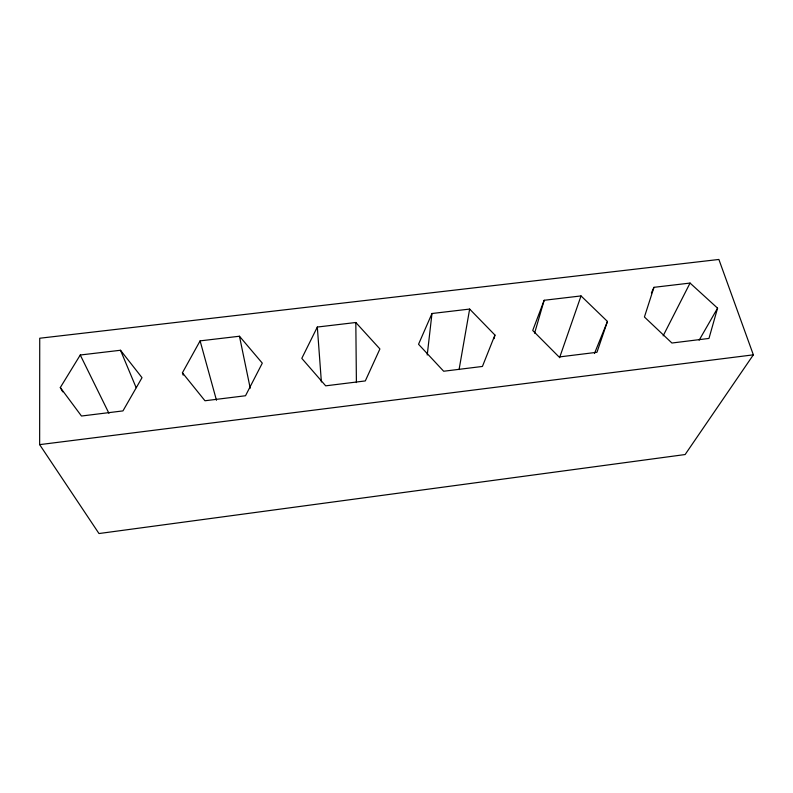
<?xml version="1.0" encoding="UTF-8"?>
<svg xmlns="http://www.w3.org/2000/svg" width="793" height="793" viewBox="0 0 793 793"><rect width="100%" height="100%" fill="white"/><g stroke="black" fill="none" stroke-linecap="round" stroke-linejoin="round"><path stroke-width="1.19" d="M39.65 444.635L39.729 338.234L718.884 259.46L753.35 354.838L685.132 454.538L98.986 533.54L39.65 444.635L753.35 354.838M427.229 355.016L431.977 313.513L469.644 309.072L494.931 335.042L494.118 338.651M459.078 369.578L469.644 309.072M717.566 308.16L708.972 338.433L671.909 343.022L644.422 316.992L653.967 287.324L690.059 283.071L717.566 308.16L699.148 340.187M534.591 333.189L544.167 300.279L581.031 295.928L607.458 321.452L596.951 352.29L559.055 356.969L532.718 330.483L544.167 300.279M559.571 357.712L581.031 295.928M494.931 335.042L482.422 366.445L443.674 371.243L418.535 344.271L431.977 313.513M594.463 353.5L607.458 321.452M651.41 292.924L653.967 287.324M317.319 327.043L301.796 358.367L325.675 385.834L365.305 380.927L379.906 348.94L355.819 322.503L317.319 327.043L321.383 381.968M663.156 335.836L690.059 283.071M182.42 372.789L200.104 340.871L239.466 336.232L262.305 363.144L245.513 395.747L204.971 400.762L182.42 372.789L183.173 375.129M60.308 387.539L80.262 355.006L120.506 350.258L142.026 377.666L122.955 410.903L81.471 416.028L60.308 387.539L62.726 391.851M80.262 355.006L108.938 413.302M120.506 350.258L136.138 387.648M200.104 340.871L216.479 400.277M239.466 336.232L250.221 388.223M355.819 322.503L356.404 382.573"/></g></svg>
